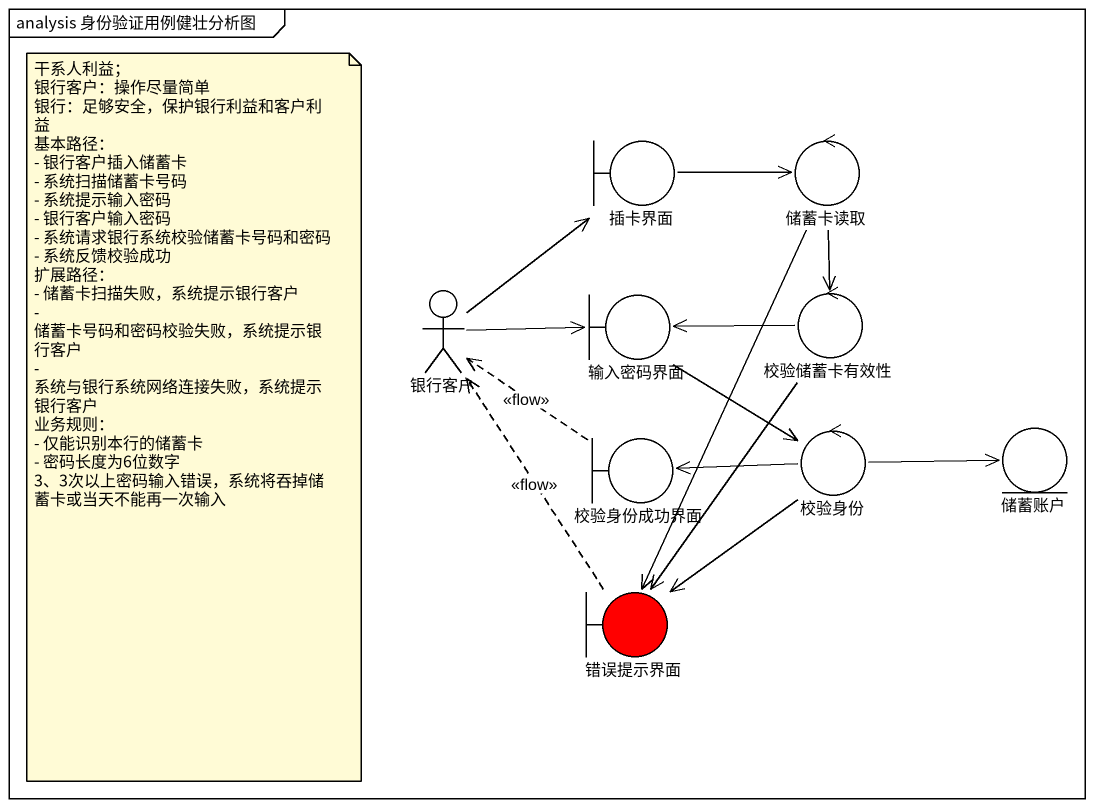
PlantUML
@startuml
mainframe analysis 身份验证用例健壮分析图
boundary 插卡界面
control 储蓄卡读取
actor 银行客户
boundary 输入密码界面
control 校验储蓄卡有效性
boundary 校验身份成功界面
control 校验身份
entity 储蓄账户
boundary 错误提示界面 #FF0000
插卡界面 -right-> 储蓄卡读取
储蓄卡读取 --> 校验储蓄卡有效性
储蓄卡读取 --> 错误提示界面
银行客户 -up-> 插卡界面
银行客户 -right-> 输入密码界面
输入密码界面 --> 校验身份
校验储蓄卡有效性 -left-> 输入密码界面
校验储蓄卡有效性 --> 错误提示界面
校验身份成功界面 .up.> 银行客户 : <<flow>>
校验身份 -left-> 校验身份成功界面
校验身份 -right-> 储蓄账户
校验身份 --> 错误提示界面
错误提示界面 .up.> 银行客户 : <<flow>>
note as N1
  干系人利益；
  银行客户：操作尽量简单
  银行：足够安全，保护银行利益和客户利益
  基本路径：
  - 银行客户插入储蓄卡
  - 系统扫描储蓄卡号码
  - 系统提示输入密码
  - 银行客户输入密码
  - 系统请求银行系统校验储蓄卡号码和密码
  - 系统反馈校验成功
  扩展路径：
  - 储蓄卡扫描失败，系统提示银行客户
  - 储蓄卡号码和密码校验失败，系统提示银行客户
  - 系统与银行系统网络连接失败，系统提示银行客户
  业务规则：
  - 仅能识别本行的储蓄卡
  - 密码长度为6位数字
  3、3次以上密码输入错误，系统将吞掉储蓄卡或当天不能再一次输入
end note
@enduml
